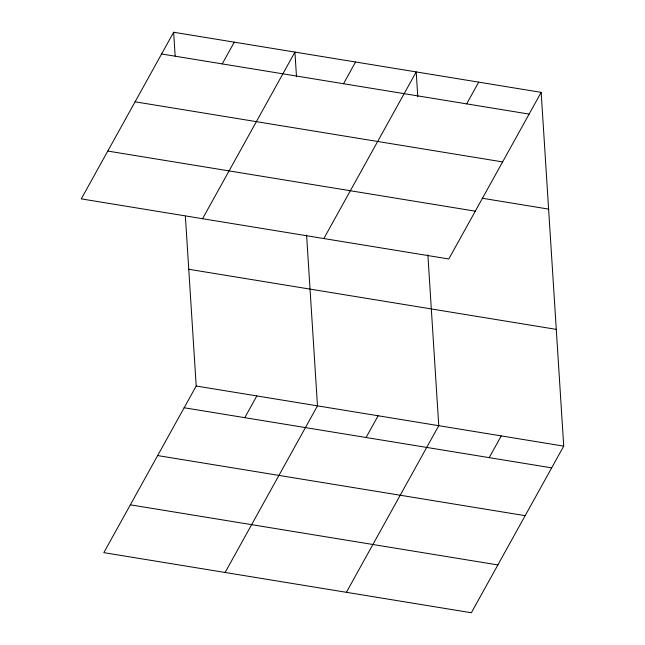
<?xml version="1.0" encoding="UTF-8"?>
<svg xmlns="http://www.w3.org/2000/svg" width="645" height="645" viewBox="0 0 645 645"><rect width="100%" height="100%" fill="white"/><g stroke="black" fill="none" stroke-linecap="round" stroke-linejoin="round"><path stroke-width="0.97" d="M173.642 32.25L81.278 198.878L448.799 258.984L541.163 92.356L173.642 32.25L175.158 55.994M222.235 63.903L234.288 42.167M202.562 218.719L294.926 52.084L296.507 76.82M343.519 83.737L355.564 62.001M185.373 216.148L196.201 386.016L103.837 552.644L471.358 612.75L563.722 446.122L541.163 92.356M323.846 238.553L416.21 71.918L417.783 96.653M244.794 417.67L256.839 395.933M466.641 103.877L478.687 82.141M225.113 572.478L317.485 405.85L306.585 234.982M366.07 437.503L378.123 415.767M346.397 592.312L438.761 425.684L427.869 254.815M489.192 457.636L501.238 435.899M161.597 53.986L529.118 114.092M135.095 101.805L502.616 161.911M482.162 198.233L548.605 209.101M107.788 151.067L475.309 211.173M188.759 269.271L556.28 329.377M196.201 386.016L563.722 446.122M184.148 407.753L551.668 467.859M157.646 455.563L525.167 515.669M130.338 504.825L497.859 564.931"/></g></svg>
